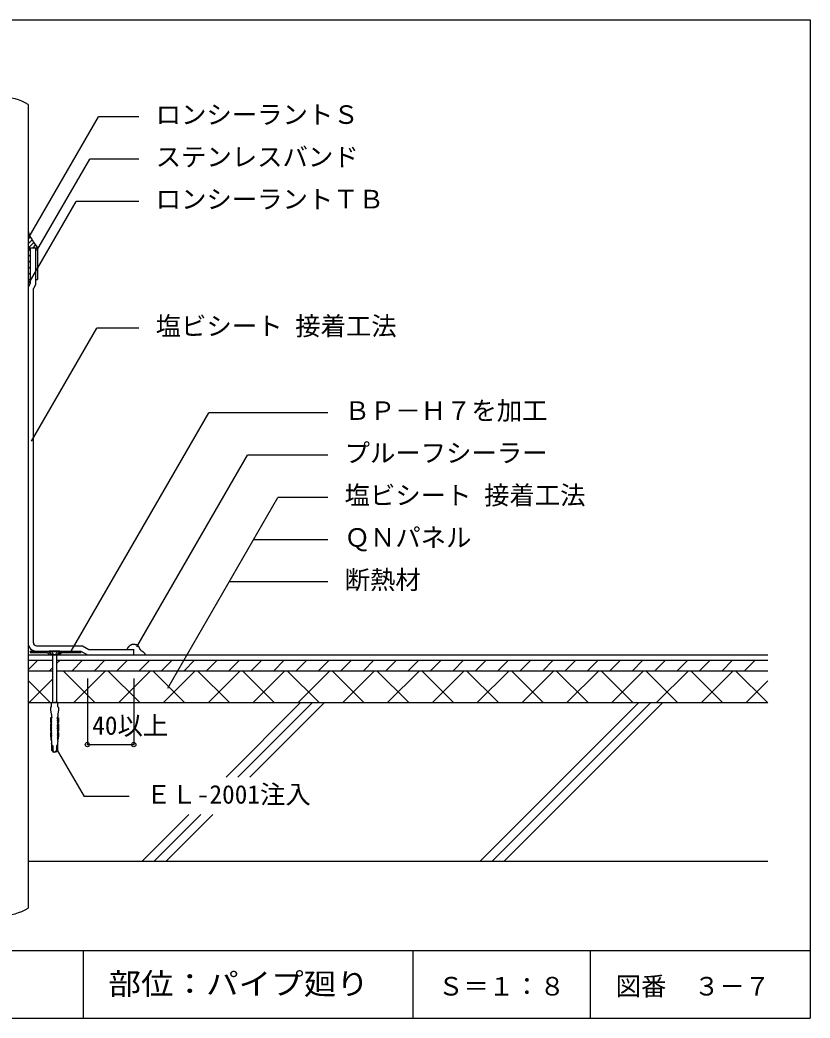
# Model space of a CAD drawing. Units: millimetres, scale not verified. Extents: x -492 to 788, y 49 to 993.
# Drawn here: x 40 to 788, y 49 to 993 of the extents above; entities that cross this region are included whole.
import ezdxf
from ezdxf.enums import TextEntityAlignment as Align

# ---------------------------------------------------------------- set-up
doc = ezdxf.new("R2010")
doc.units = ezdxf.units.MM
doc.header["$LTSCALE"] = 8
doc.header["$PDMODE"] = 32
doc.header["$PDSIZE"] = 4
doc.linetypes.add('DASHED3', pattern=[4, 3, -1])
for name, color, linetype in [('4-2', 7, 'Continuous'), ('4-3', 3, 'Continuous'), ('4-4', 2, 'Continuous'), ('4-5', 2, 'Continuous'), ('4-6', 2, 'Continuous'), ('4-7', 7, 'Continuous'), ('4-A', 7, 'Continuous'), ('4-B', 7, 'Continuous'), ('4-D', 4, 'Continuous'), ('4-E', 4, 'Continuous'), ('F-2', 7, 'Continuous'), ('F-5', 6, 'Continuous'), ('F-7', 1, 'Continuous'), ('F-A', 7, 'Continuous')]:
    doc.layers.add(name, color=color, linetype=linetype)
doc.styles.add('HG丸ｺﾞｼｯｸM-PRO', font='')
doc.styles.add('ＭＳ ゴシック', font='')
doc.styles.get('HG丸ｺﾞｼｯｸM-PRO').set_extended_font_data('HG丸ｺﾞｼｯｸM-PRO')
doc.styles.get('ＭＳ ゴシック').set_extended_font_data('MS Gothic')

msp = doc.modelspace()

# ---------------------------------------------------------------- linework, layer by layer
at = {"layer": '4-2'}
for p, q in [((47.784, 792.898), (47.784, 152.811)), ((47.784, 777.309), (56.784, 777.309)), ((47.784, 392.309), (147.784, 392.309)), ((47.784, 387.309), (70.784, 387.309)), ((74.784, 387.309), (747.784, 387.309)), ((97.784, 395.809), (103.846, 392.309)), ((47.784, 377.309), (70.784, 377.309)), ((74.784, 377.309), (747.784, 377.309)), ((47.784, 347.309), (747.784, 347.309))]:
    msp.add_line(p, q, dxfattribs=at)
for points in [[(141.787, 397.309), (141.805, 397.44), (141.838, 397.665), (141.876, 397.888), (141.921, 398.109), (141.977, 398.326), (142.046, 398.537), (142.093, 398.657), (142.134, 398.749), (142.212, 398.905), (142.299, 399.057), (142.394, 399.205), (142.494, 399.351), (142.599, 399.493), (142.661, 399.575), (142.735, 399.669), (142.865, 399.83), (142.998, 399.988), (143.133, 400.143), (143.271, 400.297), (143.41, 400.448), (143.491, 400.536), (143.577, 400.627), (143.726, 400.783), (143.878, 400.936), (144.033, 401.086), (144.191, 401.232), (144.355, 401.374), (144.452, 401.453), (144.54, 401.522), (144.695, 401.636), (144.853, 401.744), (145.017, 401.845), (145.184, 401.938), (145.356, 402.021), (145.457, 402.065), (145.571, 402.11), (145.771, 402.177), (145.975, 402.234), (146.181, 402.281)], [(146.181, 402.281), (146.391, 402.321), (146.601, 402.354), (146.724, 402.371), (146.873, 402.39), (147.129, 402.417), (147.385, 402.435), (147.641, 402.445), (147.897, 402.443), (148.151, 402.429), (148.297, 402.415), (148.405, 402.401), (148.589, 402.372), (148.773, 402.338), (148.957, 402.3), (149.141, 402.26), (149.326, 402.219), (149.433, 402.196), (149.555, 402.171), (149.766, 402.128), (149.976, 402.081), (150.183, 402.029), (150.385, 401.967), (150.582, 401.891), (150.692, 401.839), (150.792, 401.786), (150.957, 401.683), (151.115, 401.566), (151.266, 401.438), (151.409, 401.301), (151.545, 401.156), (151.62, 401.069), (151.705, 400.966), (151.843, 400.785), (151.973, 400.599), (152.096, 400.408), (152.214, 400.215), (152.327, 400.018), (152.391, 399.904), (152.458, 399.781)], [(152.458, 399.781), (152.572, 399.568), (152.684, 399.353), (152.795, 399.138), (152.906, 398.922), (153.017, 398.706), (153.082, 398.581), (153.17, 398.412), (153.327, 398.123), (153.491, 397.838), (153.666, 397.561), (153.854, 397.294), (154.06, 397.041), (154.188, 396.902), (154.234, 396.855), (154.316, 396.776), (154.4, 396.699), (154.486, 396.625), (154.575, 396.554), (154.667, 396.486), (154.721, 396.448), (154.81, 396.389), (154.969, 396.292), (155.13, 396.201), (155.293, 396.112), (155.456, 396.023), (155.616, 395.931), (155.708, 395.875), (155.801, 395.816), (155.957, 395.709), (156.109, 395.596), (156.258, 395.478), (156.406, 395.358), (156.552, 395.236), (156.636, 395.164), (156.742, 395.075), (156.924, 394.92), (157.103, 394.763), (157.278, 394.601), (157.448, 394.435)], [(157.448, 394.435), (157.612, 394.262), (157.703, 394.157), (157.754, 394.095), (157.841, 393.986), (157.923, 393.873), (158.001, 393.758), (158.073, 393.639), (158.141, 393.518), (158.177, 393.446), (158.223, 393.345), (158.295, 393.166), (158.357, 392.983), (158.411, 392.797), (158.46, 392.609), (158.506, 392.419), (158.532, 392.309)]]:
    msp.add_lwpolyline(points, dxfattribs=at)
for centre, radius, start, end in [((55.784, 403.809), 8, 180, 270), ((22.784, 193.435), 47.7, 238.39162, 301.60838)]:
    msp.add_arc(centre, radius, start, end, dxfattribs=at)
at = {"layer": '4-3'}
msp.add_line((47.784, 197.309), (747.784, 197.309), dxfattribs=at)
at = {"layer": '4-4'}
for p, q in [((47.784, 912.811), (47.784, 792.898)), ((56.784, 777.309), (56.784, 747.309)), ((54.784, 747.309), (54.784, 742.309)), ((54.784, 747.309), (56.784, 747.309)), ((54.784, 742.309), (52.784, 738.845)), ((52.784, 403.809), (52.784, 738.845)), ((147.784, 392.309), (147.784, 397.309)), ((147.784, 392.309), (747.784, 392.309))]:
    msp.add_line(p, q, dxfattribs=at)
msp.add_lwpolyline([(55.784, 400.809), (99.124, 400.809), (105.186, 397.309), (147.784, 397.309)], dxfattribs=at)
for centre, radius, start, end in [((22.784, 872.188), 47.7, 58.39162, 121.60838), ((95.059, 809.8), 50.206, 199.67323, 220.32677), ((55.784, 403.809), 3, 180, 270)]:
    msp.add_arc(centre, radius, start, end, dxfattribs=at)
at = {"layer": '4-5'}
msp.add_line((49.784, 395.809), (49.784, 394.609), dxfattribs=at)
at = {"layer": '4-6'}
for p, q in [((49.784, 395.809), (97.784, 395.809)), ((49.784, 394.609), (65.787, 394.609)), ((68.087, 392.309), (65.787, 394.609)), ((69.784, 392.309), (66.284, 395.809)), ((68.087, 392.309), (77.481, 392.309)), ((75.784, 392.309), (79.284, 395.809)), ((77.481, 392.309), (79.781, 394.609)), ((79.781, 394.609), (97.784, 394.609)), ((97.784, 395.809), (97.784, 394.609))]:
    msp.add_line(p, q, dxfattribs=at)
at = {"layer": '4-7'}
for p, q in [((67.784, 395.684), (67.784, 395.184)), ((67.784, 395.184), (70.659, 392.309)), ((77.784, 395.184), (67.784, 395.184)), ((74.909, 392.309), (70.659, 392.309)), ((70.784, 392.309), (70.784, 347.309)), ((74.784, 392.309), (74.784, 347.309)), ((77.784, 395.184), (74.909, 392.309)), ((69.615, 327.685), (69.615, 327.685)), ((69.615, 327.685), (69.615, 327.685)), ((75.953, 327.685), (75.953, 327.685)), ((75.953, 327.685), (75.953, 327.685)), ((69.615, 312.018), (70.048, 311.193)), ((75.953, 312.018), (75.52, 311.193))]:
    msp.add_line(p, q, dxfattribs=at)
at = {"layer": '4-7', "linetype": 'DASHED3'}
for p, q in [((70.234, 395.184), (70.234, 395.684)), ((70.234, 395.184), (71.317, 393.309)), ((75.334, 395.184), (74.252, 393.309)), ((75.334, 395.184), (75.334, 395.684))]:
    msp.add_line(p, q, dxfattribs=at)
at = {"layer": '4-7'}
for points in [[(77.784, 395.184), (77.784, 395.684), (67.784, 395.684)], [(69.784, 343.214), (69.034, 342.389), (69.034, 340.291), (69.582, 336.173), (69.824, 335.765), (69.784, 335.765), (69.784, 333.951), (70.217, 333.127)], [(69.784, 343.214), (69.784, 347.309), (72.784, 347.309)], [(75.784, 343.214), (75.784, 347.309), (72.784, 347.309)], [(75.784, 343.214), (76.534, 342.389), (76.534, 340.291), (75.986, 336.173), (75.744, 335.765), (75.784, 335.765), (75.784, 333.951), (75.351, 333.127)], [(70.087, 332.879), (69.109, 332.879), (69.109, 328.646), (69.611, 327.685), (69.615, 327.685)], [(70.156, 331.56), (69.648, 332.385), (69.648, 332.879)], [(70.156, 329.993), (69.648, 330.818), (69.648, 331.295), (69.997, 331.313)], [(75.413, 331.56), (75.92, 332.385), (75.92, 332.879)], [(75.413, 329.993), (75.92, 330.818), (75.92, 331.295), (75.571, 331.313)], [(75.481, 332.879), (76.459, 332.879), (76.459, 328.646), (75.958, 327.685), (75.953, 327.685)], [(69.648, 326.613), (69.109, 326.613), (69.109, 320.815), (69.615, 319.851)], [(69.615, 327.685), (69.619, 328.162), (69.937, 328.179)], [(70.099, 328.427), (69.648, 329.251), (69.648, 329.729), (69.996, 329.746)], [(70.156, 325.293), (69.648, 326.118), (69.648, 326.613)], [(70.156, 323.727), (69.648, 324.551), (69.648, 325.029), (69.996, 325.046)], [(70.156, 322.16), (69.648, 322.985), (69.648, 323.462), (69.996, 323.479)], [(70.098, 320.593), (69.648, 321.418), (69.648, 321.895), (69.996, 321.913)], [(75.413, 325.293), (75.92, 326.118), (75.92, 326.613)], [(75.413, 323.727), (75.92, 324.551), (75.92, 325.029), (75.572, 325.046)], [(75.413, 322.16), (75.92, 322.985), (75.92, 323.462), (75.572, 323.479)], [(75.47, 328.427), (75.92, 329.251), (75.92, 329.729), (75.572, 329.746)], [(75.47, 320.593), (75.92, 321.418), (75.92, 321.895), (75.572, 321.913)], [(75.953, 327.685), (75.949, 328.162), (75.632, 328.179)], [(75.92, 326.613), (76.459, 326.613), (76.459, 320.815), (75.953, 319.851)], [(69.648, 318.779), (69.109, 318.779), (69.109, 315.531), (69.615, 312.018), (69.616, 312.495), (69.924, 312.513)], [(69.615, 319.851), (69.619, 320.329), (69.94, 320.346)], [(70.069, 312.76), (69.618, 313.585), (69.62, 314.062), (69.943, 314.079)], [(70.091, 314.327), (69.627, 315.151), (69.631, 315.629), (69.966, 315.646)], [(70.123, 315.893), (69.643, 316.718), (69.648, 317.195), (69.996, 317.213)], [(70.156, 317.46), (69.648, 318.285), (69.648, 318.779)], [(75.413, 317.46), (75.92, 318.285), (75.92, 318.779)], [(75.445, 315.893), (75.925, 316.718), (75.92, 317.195), (75.572, 317.213)], [(75.477, 314.327), (75.941, 315.151), (75.937, 315.629), (75.602, 315.646)], [(75.499, 312.76), (75.95, 313.585), (75.948, 314.062), (75.626, 314.079)], [(75.953, 319.851), (75.949, 320.329), (75.629, 320.346)], [(75.92, 318.779), (76.459, 318.779), (76.459, 315.531), (75.953, 312.018), (75.953, 312.495), (75.644, 312.513)], [(69.918, 310.946), (69.784, 310.946), (69.784, 310.163), (69.934, 310.163), (69.934, 308.555), (69.941, 308.555)], [(69.991, 308.225), (69.991, 302.275), (70.431, 301.623), (71.434, 300.309), (71.583, 300.309), (70.498, 302.275), (70.498, 306.246)], [(71.082, 306.246), (71.082, 302.275), (72.167, 300.309), (72.784, 300.309)], [(74.486, 306.246), (74.486, 302.275), (73.401, 300.309), (72.784, 300.309)], [(75.577, 308.225), (75.577, 302.275), (75.137, 301.623), (74.134, 300.309), (73.985, 300.309), (75.07, 302.275), (75.07, 306.246)], [(75.65, 310.946), (75.784, 310.946), (75.784, 310.163), (75.634, 310.163), (75.634, 308.555), (75.628, 308.555)]]:
    msp.add_lwpolyline(points, dxfattribs=at)
at = {"layer": '4-7', "linetype": 'DASHED3'}
msp.add_arc((72.784, 394.42), 1.84, 217.11751, 322.88248, dxfattribs=at)
at = {"layer": '4-7'}
for centre, major_axis, start_param, end_param in [((69.948, 331.536), (0, -0.229), 0.2312026, 1.6765256), ((70.077, 333.051), (0, -0.172), 0.06848, 2.1628795), ((75.492, 333.051), (0, -0.172), 4.1203058, 6.2147054), ((75.62, 331.536), (0, -0.229), 4.6066597, 6.0519827), ((69.594, 327.149), (0, -0.536), 0.0442118, 3.0973809), ((69.891, 328.403), (0, -0.229), 0.2312026, 1.6765256), ((69.948, 329.969), (0, -0.229), 0.2312026, 1.6765256), ((69.948, 325.269), (0, -0.229), 0.2312026, 1.6765256), ((69.948, 323.703), (0, -0.229), 0.2312026, 1.6765256), ((69.948, 322.136), (0, -0.229), 0.2312026, 1.6765256), ((75.62, 329.969), (0, -0.229), 4.6066597, 6.0519827), ((75.62, 325.269), (0, -0.229), 4.6066597, 6.0519827), ((75.62, 323.703), (0, -0.229), 4.6066597, 6.0519827), ((75.62, 322.136), (0, -0.229), 4.6066597, 6.0519827), ((75.677, 328.403), (0, -0.229), 4.6066597, 6.0519827), ((75.974, 327.149), (0, -0.536), 3.1858044, 6.2389735), ((69.594, 319.315), (0, -0.536), 0.0442118, 3.0973809), ((69.862, 312.736), (0, -0.229), 0.2312026, 1.6765256), ((69.884, 314.303), (0, -0.229), 0.2312026, 1.6765256), ((69.891, 320.569), (0, -0.229), 0.2312026, 1.6765256), ((69.916, 315.869), (0, -0.229), 0.2312026, 1.6765256), ((69.948, 317.436), (0, -0.229), 0.2312026, 1.6765256), ((75.62, 317.436), (0, -0.229), 4.6066597, 6.0519827), ((75.652, 315.869), (0, -0.229), 4.6066597, 6.0519827), ((75.677, 320.569), (0, -0.229), 4.6066597, 6.0519827), ((75.684, 314.303), (0, -0.229), 4.6066597, 6.0519827), ((75.974, 319.315), (0, -0.536), 3.1858044, 6.2389735), ((75.707, 312.736), (0, -0.229), 4.6066597, 6.0519827), ((69.906, 311.119), (0, -0.174), 0.0818475, 2.1771705), ((69.264, 308.261), (0, -0.8), 1.5261677, 1.947508), ((70.79, 306.236), (0, -0.321), 1.5390306, 4.6806232), ((74.778, 306.236), (0, -0.321), 1.6025621, 4.7441547), ((75.663, 311.119), (0, -0.174), 4.1060148, 6.2013378), ((76.304, 308.261), (0, -0.8), 4.3356773, 4.7570176)]:
    msp.add_ellipse(centre, major_axis=major_axis, ratio=0.909574, start_param=start_param, end_param=end_param, dxfattribs=at)
at = {"layer": '4-A'}
for p, q in [((48.854, 787.795), (114.344, 901.226)), ((152.533, 901.226), (114.344, 901.226)), ((56.128, 774.655), (106.11, 861.226)), ((152.533, 861.226), (106.11, 861.226)), ((48.854, 744.152), (93.353, 821.226)), ((152.533, 821.226), (93.353, 821.226)), ((51.105, 594.523), (112.71, 701.226)), ((152.533, 701.226), (112.71, 701.226)), ((88.574, 395.809), (218.719, 621.226)), ((331.295, 621.226), (218.719, 621.226)), ((150.643, 399.789), (255.396, 581.226)), ((331.295, 581.226), (255.396, 581.226)), ((179.997, 360.761), (284.189, 541.226)), ((331.295, 541.226), (284.189, 541.226)), ((331.295, 501.226), (261.095, 501.226)), ((331.295, 461.226), (238.001, 461.226)), ((74.365, 303.844), (100.67, 258.283)), ((143.378, 258.283), (100.67, 258.283))]:
    msp.add_line(p, q, dxfattribs=at)
at = {"layer": '4-B'}
msp.add_line((147.784, 369.865), (147.784, 307.437), dxfattribs=at)
msp.add_lwpolyline([(103.846, 369.865), (103.846, 307.437), (147.784, 307.437)], dxfattribs=at)
at = {"layer": '4-B', "color": 1}
for p in [(103.846, 307.437), (147.784, 307.437)]:
    msp.add_point(p, dxfattribs=at)
at = {"layer": '4-D'}
for p, q in [((47.784, 789.578), (48.71, 790.503)), ((47.784, 785.335), (50.035, 787.586)), ((47.784, 781.092), (51.51, 784.818)), ((47.784, 776.59), (49.784, 774.59)), ((48.244, 777.309), (53.126, 782.191)), ((52.486, 777.309), (54.877, 779.7)), ((56.729, 777.309), (56.759, 777.339)), ((47.784, 770.933), (49.784, 768.933)), ((47.784, 765.276), (49.784, 763.276)), ((47.784, 759.619), (49.784, 757.619)), ((47.784, 753.962), (49.784, 751.962)), ((47.784, 748.306), (49.784, 746.306)), ((47.784, 742.649), (48.686, 741.747)), ((47.784, 378.207), (56.887, 387.309)), ((74.784, 383.993), (78.1, 387.309)), ((89.313, 377.309), (99.313, 387.309)), ((110.526, 377.309), (120.526, 387.309)), ((131.739, 377.309), (141.739, 387.309)), ((152.953, 377.309), (162.953, 387.309)), ((174.166, 377.309), (184.166, 387.309)), ((195.379, 377.309), (205.379, 387.309)), ((216.592, 377.309), (226.592, 387.309)), ((237.805, 377.309), (247.805, 387.309)), ((259.019, 377.309), (269.019, 387.309)), ((280.232, 377.309), (290.232, 387.309)), ((301.445, 377.309), (311.445, 387.309)), ((322.658, 377.309), (332.658, 387.309)), ((343.871, 377.309), (353.871, 387.309)), ((365.085, 377.309), (375.085, 387.309)), ((386.298, 377.309), (396.298, 387.309)), ((407.511, 377.309), (417.511, 387.309)), ((428.724, 377.309), (438.724, 387.309)), ((449.937, 377.309), (459.937, 387.309)), ((471.151, 377.309), (481.151, 387.309)), ((492.364, 377.309), (502.364, 387.309)), ((513.577, 377.309), (523.577, 387.309)), ((534.79, 377.309), (544.79, 387.309)), ((556.004, 377.309), (566.004, 387.309)), ((577.217, 377.309), (587.217, 387.309)), ((598.43, 377.309), (608.43, 387.309)), ((619.643, 377.309), (629.643, 387.309)), ((640.856, 377.309), (650.856, 387.309)), ((662.07, 377.309), (672.07, 387.309)), ((683.283, 377.309), (693.283, 387.309)), ((704.496, 377.309), (714.496, 387.309)), ((725.709, 377.309), (735.709, 387.309)), ((68.1, 377.309), (70.784, 379.993)), ((48.634, 347.309), (70.784, 369.46)), ((80.953, 377.309), (110.953, 347.309)), ((91.06, 347.309), (121.06, 377.309)), ((123.379, 377.309), (153.379, 347.309)), ((133.486, 347.309), (163.486, 377.309)), ((165.805, 377.309), (195.805, 347.309)), ((175.913, 347.309), (205.913, 377.309)), ((208.232, 377.309), (238.232, 347.309)), ((218.339, 347.309), (248.339, 377.309)), ((250.658, 377.309), (280.658, 347.309)), ((260.766, 347.309), (290.766, 377.309)), ((293.085, 377.309), (323.085, 347.309)), ((303.192, 347.309), (333.192, 377.309)), ((335.511, 377.309), (365.511, 347.309)), ((345.619, 347.309), (375.619, 377.309)), ((377.937, 377.309), (407.937, 347.309)), ((388.045, 347.309), (418.045, 377.309)), ((420.364, 377.309), (450.364, 347.309)), ((430.471, 347.309), (460.471, 377.309)), ((462.79, 377.309), (492.79, 347.309)), ((472.898, 347.309), (502.898, 377.309)), ((505.217, 377.309), (535.217, 347.309)), ((515.324, 347.309), (545.324, 377.309)), ((547.643, 377.309), (577.643, 347.309)), ((557.751, 347.309), (587.751, 377.309)), ((590.069, 377.309), (620.069, 347.309)), ((600.177, 347.309), (630.177, 377.309)), ((632.496, 377.309), (662.496, 347.309)), ((642.603, 347.309), (672.603, 377.309)), ((674.922, 377.309), (704.922, 347.309)), ((685.03, 347.309), (715.03, 377.309)), ((717.349, 377.309), (747.784, 346.874)), ((47.784, 368.051), (68.526, 347.309)), ((727.456, 347.309), (747.784, 367.637))]:
    msp.add_line(p, q, dxfattribs=at)
at = {"layer": '4-D', "color": 7}
msp.add_line((54.784, 777.309), (54.784, 747.309), dxfattribs=at)
msp.add_lwpolyline([(49.784, 777.309), (49.784, 743.649), (47.784, 740.185)], dxfattribs=at)
at = {"layer": '4-E'}
for p, q in [((235.072, 276.701), (305.681, 347.309)), ((246.386, 276.701), (316.994, 347.309)), ((257.699, 276.701), (328.308, 347.309)), ((475.681, 197.309), (625.681, 347.309)), ((486.994, 197.309), (636.994, 347.309)), ((498.308, 197.309), (648.308, 347.309)), ((155.681, 197.309), (199.844, 241.472)), ((166.994, 197.309), (211.157, 241.472)), ((178.308, 197.309), (222.471, 241.472))]:
    msp.add_line(p, q, dxfattribs=at)
at = {"layer": 'F-2'}
for p, q in [((99.784, 112.811), (99.784, 48.811)), ((411.784, 112.811), (411.784, 48.811)), ((579.784, 112.811), (579.784, 48.811))]:
    msp.add_line(p, q, dxfattribs=at)
at = {"layer": 'F-5'}
msp.add_line((-492.216, 112.811), (787.784, 112.811), dxfattribs=at)
at = {"layer": 'F-7'}
for p, q in [((-492.216, 992.811), (787.784, 992.811)), ((787.784, 992.811), (787.784, 48.811)), ((-492.216, 48.811), (787.784, 48.811))]:
    msp.add_line(p, q, dxfattribs=at)

# ---------------------------------------------------------------- texts
at = {"layer": '4-A', "style": 'ＭＳ ゴシック'}
for s, p in [('ロンシーラントＳ', (168.533, 889.226)), ('ステンレスバンド', (168.533, 849.226)), ('ロンシーラントＴＢ', (168.533, 809.226)), ('塩ビシート 接着工法', (168.533, 689.226)), ('ＢＰ－Ｈ７を加工', (347.295, 609.226)), ('プルーフシーラー', (347.295, 569.226)), ('塩ビシート 接着工法', (347.295, 529.226)), ('ＱＮパネル', (347.295, 489.226)), ('断熱材', (347.295, 449.226)), ('ＥＬ-2001注入', (159.378, 246.283))]:
    msp.add_text(s, height=17.6, dxfattribs=at).set_placement(p, align=Align.BOTTOM_LEFT)
at = {"layer": '4-B', "style": 'ＭＳ ゴシック'}
msp.add_text('40以上', height=17.6, dxfattribs=at).set_placement((108.421, 311.437), align=Align.BOTTOM_LEFT)
at = {"layer": 'F-A', "style": 'HG丸ｺﾞｼｯｸM-PRO', "width": 1.1}
msp.add_text('部位：パイプ廻り', height=20.53, dxfattribs=at).set_placement((123.784, 64.811), align=Align.BOTTOM_LEFT)
at = {"layer": 'F-A', "style": 'HG丸ｺﾞｼｯｸM-PRO'}
for s, p in [('Ｓ＝１：８', (435.784, 64.811)), ('図番', (603.784, 64.811)), ('３－７', (678.052, 64.811))]:
    msp.add_text(s, height=17.6, dxfattribs=at).set_placement(p, align=Align.BOTTOM_LEFT)

doc.saveas('drawing.dxf')
